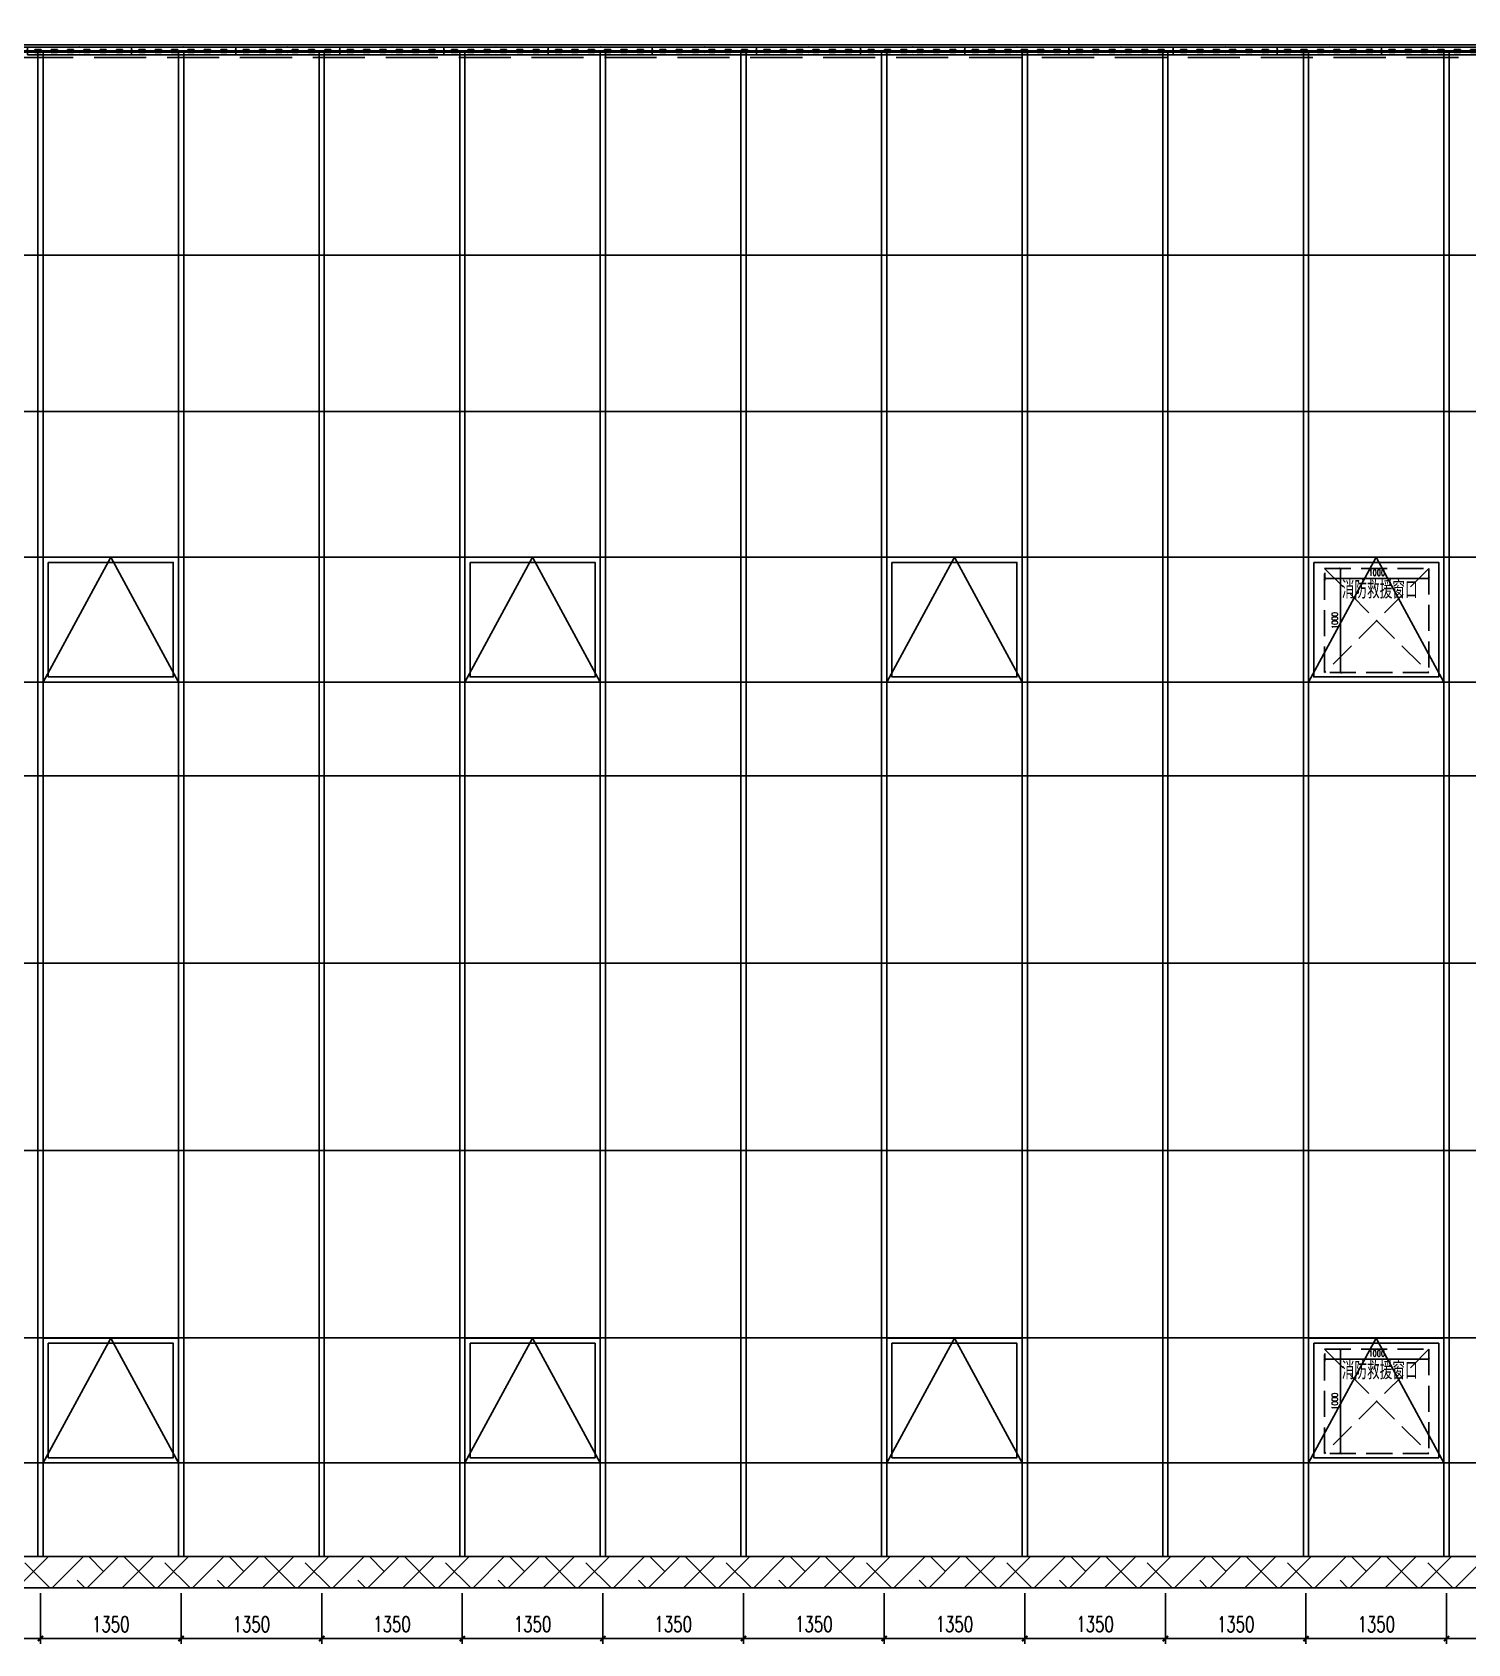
# Model space of a CAD drawing. Extents: x -2377130 to 293730, y -2 to 754590.
# Drawn here: x -2112336 to -2098554, y 516400 to 531880 of the extents above; entities that cross this region are included whole.
import ezdxf
from ezdxf.enums import TextEntityAlignment as Align

# ---------------------------------------------------------------- set-up
doc = ezdxf.new("R2010")
doc.units = 0
doc.header["$LTSCALE"] = 1000
doc.header["$MEASUREMENT"] = 0
for name, pattern in [('__DASH', [0.35, 0.25, -0.1]), ('DASH', [0.35, 0.25, -0.1]), ('DOTE', [2.42, 2, -0.2, 0.02, -0.2])]:
    doc.linetypes.add(name, pattern=pattern)
doc.layers.get('Defpoints').update_dxf_attribs({"color": 210})
for name, color, linetype in [('A-AXIS-DOTE', 14, 'DOTE'), ('A-AXIS-DP', 126, 'Continuous'), ('A-HATCH-2', 251, 'Continuous'), ('A-LIN-V', 9, 'Continuous'), ('A-SFCE', 30, 'Continuous'), ('A-WINDOW', 140, 'Continuous'), ('AS-WALL', 40, 'Continuous'), ('DIM-照明', 3, 'Continuous'), ('EQUIP-照明', 3, 'Continuous'), ('PUB_DIM', 3, 'Continuous'), ('建-文字', 7, 'Continuous')]:
    doc.layers.add(name, color=color, linetype=linetype)
doc.layers.add('A-WALL-HATCH', color=8, linetype='Continuous', lineweight=13)
doc.styles.add('_TCH_DIM_T3', font='SIMPLEX', dxfattribs={"width": 0.705882, "bigfont": 'GBCBIG'})
doc.styles.add('_TEL_DIM', font='SIMPLEX', dxfattribs={"width": 0.8, "height": 3.5, "bigfont": 'HZTXT'})
doc.styles.add('A-STANDARD', font='SIMPLEX', dxfattribs={"bigfont": 'GBCBIG'})
doc.dimstyles.new('_TCH_ARCH&&20', dxfattribs={"dimtxt": 59.5, "dimasz": 20, "dimexe": 20, "dimexo": 20, "dimgap": 25.25, "dimtad": 1, "dimdec": 0, "dimzin": 0, "dimdsep": 46, "dimtxsty": '_TCH_DIM_T3', "dimblk": 'ARCHTICK', "dimcen": 0.09, "dimclrt": 7, "dimazin": 2, "dimtfac": 1, "dimtdec": 0, "dimtix": 1, "dimtmove": 2, "dimatfit": 3, "dimfxl": 0, "dimtolj": 1, "dimtzin": 0, "dimarcsym": 0})
doc.dimstyles.new('_TCH_ARCH&&50', dxfattribs={"dimtxt": 148.75, "dimasz": 50, "dimexe": 50, "dimexo": 50, "dimgap": 63.125, "dimtad": 1, "dimdec": 0, "dimzin": 0, "dimdsep": 46, "dimtxsty": '_TCH_DIM_T3', "dimblk": 'ARCHTICK', "dimcen": 0.09, "dimclrt": 7, "dimazin": 2, "dimtfac": 1, "dimtdec": 0, "dimtix": 1, "dimtmove": 2, "dimatfit": 3, "dimfxl": 0, "dimtolj": 1, "dimtzin": 0, "dimarcsym": 0})

# ---------------------------------------------------------------- blocks, each defined once
blk = doc.blocks.new('34543')
at = {"layer": 'A-WINDOW', "color": 8}
for p, q in [((-2029402, 531687), (-2029402, 517237)), ((-2029352, 531687), (-2029352, 517237))]:
    blk.add_line(p, q, dxfattribs=at)
blk = doc.blocks.new('w42343')
at = {"layer": 'A-WINDOW', "color": 8}
blk.add_lwpolyline([(-2124382, 518137), (-2123732, 519337), (-2123082, 518137)], dxfattribs=at)
for points in [[(-2124382, 519337), (-2123082, 519337), (-2123082, 518137), (-2124382, 518137)], [(-2124332, 519287), (-2123132, 519287), (-2123132, 518187), (-2124332, 518187)]]:
    blk.add_lwpolyline(points, close=True, dxfattribs=at)
blk = doc.blocks.new('_ArchTick')
at = {"color": 0, "linetype": 'ByBlock', "const_width": 0.4}
blk.add_lwpolyline([(-0.5, -0.5), (0.5, 0.5)], dxfattribs=at)
blk = doc.blocks.new('*D596')
at = {"layer": 'Defpoints', "color": 0}
for p in [(74222, -10680), (75222, -10680), (75222, -10754)]:
    blk.add_point(p, dxfattribs=at)
at = {"layer": 'PUB_DIM', "color": 0, "lineweight": -2}
for p, q in [((74222, -10700), (74222, -10774)), ((74222, -10754), (75222, -10754)), ((75222, -10700), (75222, -10774))]:
    blk.add_line(p, q, dxfattribs=at)
at = {"layer": 'PUB_DIM', "color": 0, "lineweight": -2, "xscale": 20, "yscale": 20, "zscale": 20, "rotation": 180}
blk.add_blockref('_ArchTick', (74222, -10754), dxfattribs=at)
at = {"layer": 'PUB_DIM', "color": 0, "lineweight": -2, "xscale": 20, "yscale": 20, "zscale": 20}
blk.add_blockref('_ArchTick', (75222, -10754), dxfattribs=at)
at = {"layer": 'PUB_DIM', "color": 7, "insert": (74722, -10699), "char_height": 59.5, "attachment_point": 5, "style": '_TCH_DIM_T3'}
blk.add_mtext('\\A1;1000', dxfattribs=at)
blk = doc.blocks.new('*D597')
at = {"layer": 'Defpoints', "color": 0}
for p in [(74323, -10659), (74374, -10659), (74323, -11659)]:
    blk.add_point(p, dxfattribs=at)
at = {"layer": 'PUB_DIM', "color": 0, "lineweight": -2}
for p, q in [((74343, -10659), (74394, -10659)), ((74374, -11659), (74374, -10659)), ((74343, -11659), (74394, -11659))]:
    blk.add_line(p, q, dxfattribs=at)
at = {"layer": 'PUB_DIM', "color": 0, "lineweight": -2, "xscale": 20, "yscale": 20, "zscale": 20}
for p, rotation in [((74374, -10659), 90), ((74374, -11659), 270)]:
    blk.add_blockref('_ArchTick', p, dxfattribs=dict(at, rotation=rotation))
at = {"layer": 'PUB_DIM', "color": 7, "insert": (74319, -11159), "char_height": 59.5, "attachment_point": 5, "rotation": 90, "style": '_TCH_DIM_T3'}
blk.add_mtext('\\A1;1000', dxfattribs=at)
blk = doc.blocks.new('*D524')
at = {"layer": 'A-AXIS-DP', "color": 0, "lineweight": -2}
for p, q in [((-2101457, 516887), (-2101457, 516400)), ((-2100107, 516887), (-2100107, 516400)), ((-2101457, 516450), (-2100107, 516450))]:
    blk.add_line(p, q, dxfattribs=at)
at = {"layer": 'Defpoints', "color": 0}
for p in [(-2101457, 516937), (-2100107, 516937), (-2100107, 516450)]:
    blk.add_point(p, dxfattribs=at)
at = {"layer": 'A-AXIS-DP', "color": 0, "lineweight": -2, "xscale": 50, "yscale": 50, "zscale": 50, "rotation": 180}
blk.add_blockref('_ArchTick', (-2101457, 516450), dxfattribs=at)
at = {"layer": 'A-AXIS-DP', "color": 0, "lineweight": -2, "xscale": 50, "yscale": 50, "zscale": 50}
blk.add_blockref('_ArchTick', (-2100107, 516450), dxfattribs=at)
at = {"layer": 'A-AXIS-DP', "color": 7, "insert": (-2100782, 516587), "char_height": 148.8, "attachment_point": 5, "style": '_TCH_DIM_T3'}
blk.add_mtext('\\A1;1350', dxfattribs=at)
blk = doc.blocks.new('*D523')
at = {"layer": 'A-AXIS-DP', "color": 0, "lineweight": -2}
for p, q in [((-2100107, 516887), (-2100107, 516400)), ((-2098757, 516887), (-2098757, 516400)), ((-2100107, 516450), (-2098757, 516450))]:
    blk.add_line(p, q, dxfattribs=at)
at = {"layer": 'Defpoints', "color": 0}
for p in [(-2100107, 516937), (-2098757, 516937), (-2098757, 516450)]:
    blk.add_point(p, dxfattribs=at)
at = {"layer": 'A-AXIS-DP', "color": 0, "lineweight": -2, "xscale": 50, "yscale": 50, "zscale": 50, "rotation": 180}
blk.add_blockref('_ArchTick', (-2100107, 516450), dxfattribs=at)
at = {"layer": 'A-AXIS-DP', "color": 0, "lineweight": -2, "xscale": 50, "yscale": 50, "zscale": 50}
blk.add_blockref('_ArchTick', (-2098757, 516450), dxfattribs=at)
at = {"layer": 'A-AXIS-DP', "color": 7, "insert": (-2099432, 516587), "char_height": 148.8, "attachment_point": 5, "style": '_TCH_DIM_T3'}
blk.add_mtext('\\A1;1350', dxfattribs=at)
blk = doc.blocks.new('*D522')
at = {"layer": 'A-AXIS-DP', "color": 0, "lineweight": -2}
for p, q in [((-2098757, 516887), (-2098757, 516400)), ((-2097407, 516887), (-2097407, 516400)), ((-2098757, 516450), (-2097407, 516450))]:
    blk.add_line(p, q, dxfattribs=at)
at = {"layer": 'Defpoints', "color": 0}
for p in [(-2098757, 516937), (-2097407, 516937), (-2097407, 516450)]:
    blk.add_point(p, dxfattribs=at)
at = {"layer": 'A-AXIS-DP', "color": 0, "lineweight": -2, "xscale": 50, "yscale": 50, "zscale": 50, "rotation": 180}
blk.add_blockref('_ArchTick', (-2098757, 516450), dxfattribs=at)
at = {"layer": 'A-AXIS-DP', "color": 0, "lineweight": -2, "xscale": 50, "yscale": 50, "zscale": 50}
blk.add_blockref('_ArchTick', (-2097407, 516450), dxfattribs=at)
at = {"layer": 'A-AXIS-DP', "color": 7, "insert": (-2098082, 516587), "char_height": 148.8, "attachment_point": 5, "style": '_TCH_DIM_T3'}
blk.add_mtext('\\A1;1350', dxfattribs=at)
blk = doc.blocks.new('*D515')
at = {"layer": 'A-AXIS-DP', "color": 0, "lineweight": -2}
for p, q in [((-2109557, 516887), (-2109557, 516400)), ((-2108207, 516887), (-2108207, 516400)), ((-2109557, 516450), (-2108207, 516450))]:
    blk.add_line(p, q, dxfattribs=at)
at = {"layer": 'Defpoints', "color": 0}
for p in [(-2109557, 516937), (-2108207, 516937), (-2108207, 516450)]:
    blk.add_point(p, dxfattribs=at)
at = {"layer": 'A-AXIS-DP', "color": 0, "lineweight": -2, "xscale": 50, "yscale": 50, "zscale": 50, "rotation": 180}
blk.add_blockref('_ArchTick', (-2109557, 516450), dxfattribs=at)
at = {"layer": 'A-AXIS-DP', "color": 0, "lineweight": -2, "xscale": 50, "yscale": 50, "zscale": 50}
blk.add_blockref('_ArchTick', (-2108207, 516450), dxfattribs=at)
at = {"layer": 'A-AXIS-DP', "color": 7, "insert": (-2108882, 516588), "char_height": 148.8, "attachment_point": 5, "style": '_TCH_DIM_T3'}
blk.add_mtext('\\A1;1350', dxfattribs=at)
blk = doc.blocks.new('*D514')
at = {"layer": 'A-AXIS-DP', "color": 0, "lineweight": -2}
for p, q in [((-2108207, 516887), (-2108207, 516400)), ((-2106857, 516887), (-2106857, 516400)), ((-2108207, 516450), (-2106857, 516450))]:
    blk.add_line(p, q, dxfattribs=at)
at = {"layer": 'Defpoints', "color": 0}
for p in [(-2108207, 516937), (-2106857, 516937), (-2106857, 516450)]:
    blk.add_point(p, dxfattribs=at)
at = {"layer": 'A-AXIS-DP', "color": 0, "lineweight": -2, "xscale": 50, "yscale": 50, "zscale": 50, "rotation": 180}
blk.add_blockref('_ArchTick', (-2108207, 516450), dxfattribs=at)
at = {"layer": 'A-AXIS-DP', "color": 0, "lineweight": -2, "xscale": 50, "yscale": 50, "zscale": 50}
blk.add_blockref('_ArchTick', (-2106857, 516450), dxfattribs=at)
at = {"layer": 'A-AXIS-DP', "color": 7, "insert": (-2107532, 516588), "char_height": 148.8, "attachment_point": 5, "style": '_TCH_DIM_T3'}
blk.add_mtext('\\A1;1350', dxfattribs=at)
blk = doc.blocks.new('*D513')
at = {"layer": 'A-AXIS-DP', "color": 0, "lineweight": -2}
for p, q in [((-2106857, 516887), (-2106857, 516400)), ((-2105507, 516887), (-2105507, 516400)), ((-2106857, 516450), (-2105507, 516450))]:
    blk.add_line(p, q, dxfattribs=at)
at = {"layer": 'Defpoints', "color": 0}
for p in [(-2106857, 516937), (-2105507, 516937), (-2105507, 516450)]:
    blk.add_point(p, dxfattribs=at)
at = {"layer": 'A-AXIS-DP', "color": 0, "lineweight": -2, "xscale": 50, "yscale": 50, "zscale": 50, "rotation": 180}
blk.add_blockref('_ArchTick', (-2106857, 516450), dxfattribs=at)
at = {"layer": 'A-AXIS-DP', "color": 0, "lineweight": -2, "xscale": 50, "yscale": 50, "zscale": 50}
blk.add_blockref('_ArchTick', (-2105507, 516450), dxfattribs=at)
at = {"layer": 'A-AXIS-DP', "color": 7, "insert": (-2106182, 516588), "char_height": 148.8, "attachment_point": 5, "style": '_TCH_DIM_T3'}
blk.add_mtext('\\A1;1350', dxfattribs=at)
blk = doc.blocks.new('*D512')
at = {"layer": 'A-AXIS-DP', "color": 0, "lineweight": -2}
for p, q in [((-2105507, 516887), (-2105507, 516400)), ((-2104157, 516887), (-2104157, 516400)), ((-2105507, 516450), (-2104157, 516450))]:
    blk.add_line(p, q, dxfattribs=at)
at = {"layer": 'Defpoints', "color": 0}
for p in [(-2105507, 516937), (-2104157, 516937), (-2104157, 516450)]:
    blk.add_point(p, dxfattribs=at)
at = {"layer": 'A-AXIS-DP', "color": 0, "lineweight": -2, "xscale": 50, "yscale": 50, "zscale": 50, "rotation": 180}
blk.add_blockref('_ArchTick', (-2105507, 516450), dxfattribs=at)
at = {"layer": 'A-AXIS-DP', "color": 0, "lineweight": -2, "xscale": 50, "yscale": 50, "zscale": 50}
blk.add_blockref('_ArchTick', (-2104157, 516450), dxfattribs=at)
at = {"layer": 'A-AXIS-DP', "color": 7, "insert": (-2104832, 516588), "char_height": 148.8, "attachment_point": 5, "style": '_TCH_DIM_T3'}
blk.add_mtext('\\A1;1350', dxfattribs=at)
blk = doc.blocks.new('*D511')
at = {"layer": 'A-AXIS-DP', "color": 0, "lineweight": -2}
for p, q in [((-2104157, 516887), (-2104157, 516400)), ((-2102807, 516887), (-2102807, 516400)), ((-2104157, 516450), (-2102807, 516450))]:
    blk.add_line(p, q, dxfattribs=at)
at = {"layer": 'Defpoints', "color": 0}
for p in [(-2104157, 516937), (-2102807, 516937), (-2102807, 516450)]:
    blk.add_point(p, dxfattribs=at)
at = {"layer": 'A-AXIS-DP', "color": 0, "lineweight": -2, "xscale": 50, "yscale": 50, "zscale": 50, "rotation": 180}
blk.add_blockref('_ArchTick', (-2104157, 516450), dxfattribs=at)
at = {"layer": 'A-AXIS-DP', "color": 0, "lineweight": -2, "xscale": 50, "yscale": 50, "zscale": 50}
blk.add_blockref('_ArchTick', (-2102807, 516450), dxfattribs=at)
at = {"layer": 'A-AXIS-DP', "color": 7, "insert": (-2103482, 516588), "char_height": 148.8, "attachment_point": 5, "style": '_TCH_DIM_T3'}
blk.add_mtext('\\A1;1350', dxfattribs=at)
blk = doc.blocks.new('*D510')
at = {"layer": 'A-AXIS-DP', "color": 0, "lineweight": -2}
for p, q in [((-2102807, 516887), (-2102807, 516400)), ((-2101457, 516887), (-2101457, 516400)), ((-2102807, 516450), (-2101457, 516450))]:
    blk.add_line(p, q, dxfattribs=at)
at = {"layer": 'Defpoints', "color": 0}
for p in [(-2102807, 516937), (-2101457, 516937), (-2101457, 516450)]:
    blk.add_point(p, dxfattribs=at)
at = {"layer": 'A-AXIS-DP', "color": 0, "lineweight": -2, "xscale": 50, "yscale": 50, "zscale": 50, "rotation": 180}
blk.add_blockref('_ArchTick', (-2102807, 516450), dxfattribs=at)
at = {"layer": 'A-AXIS-DP', "color": 0, "lineweight": -2, "xscale": 50, "yscale": 50, "zscale": 50}
blk.add_blockref('_ArchTick', (-2101457, 516450), dxfattribs=at)
at = {"layer": 'A-AXIS-DP', "color": 7, "insert": (-2102132, 516588), "char_height": 148.8, "attachment_point": 5, "style": '_TCH_DIM_T3'}
blk.add_mtext('\\A1;1350', dxfattribs=at)
blk = doc.blocks.new('*D506')
at = {"layer": 'A-AXIS-DP', "color": 0, "lineweight": -2}
for p, q in [((-2113607, 516887), (-2113607, 516400)), ((-2112257, 516887), (-2112257, 516400)), ((-2113607, 516450), (-2112257, 516450))]:
    blk.add_line(p, q, dxfattribs=at)
at = {"layer": 'Defpoints', "color": 0}
for p in [(-2113607, 516937), (-2112257, 516937), (-2112257, 516450)]:
    blk.add_point(p, dxfattribs=at)
at = {"layer": 'A-AXIS-DP', "color": 0, "lineweight": -2, "xscale": 50, "yscale": 50, "zscale": 50, "rotation": 180}
blk.add_blockref('_ArchTick', (-2113607, 516450), dxfattribs=at)
at = {"layer": 'A-AXIS-DP', "color": 0, "lineweight": -2, "xscale": 50, "yscale": 50, "zscale": 50}
blk.add_blockref('_ArchTick', (-2112257, 516450), dxfattribs=at)
at = {"layer": 'A-AXIS-DP', "color": 7, "insert": (-2112932, 516587), "char_height": 148.8, "attachment_point": 5, "style": '_TCH_DIM_T3'}
blk.add_mtext('\\A1;1350', dxfattribs=at)
blk = doc.blocks.new('*D505')
at = {"layer": 'A-AXIS-DP', "color": 0, "lineweight": -2}
for p, q in [((-2112257, 516887), (-2112257, 516400)), ((-2110907, 516887), (-2110907, 516400)), ((-2112257, 516450), (-2110907, 516450))]:
    blk.add_line(p, q, dxfattribs=at)
at = {"layer": 'Defpoints', "color": 0}
for p in [(-2112257, 516937), (-2110907, 516937), (-2110907, 516450)]:
    blk.add_point(p, dxfattribs=at)
at = {"layer": 'A-AXIS-DP', "color": 0, "lineweight": -2, "xscale": 50, "yscale": 50, "zscale": 50, "rotation": 180}
blk.add_blockref('_ArchTick', (-2112257, 516450), dxfattribs=at)
at = {"layer": 'A-AXIS-DP', "color": 0, "lineweight": -2, "xscale": 50, "yscale": 50, "zscale": 50}
blk.add_blockref('_ArchTick', (-2110907, 516450), dxfattribs=at)
at = {"layer": 'A-AXIS-DP', "color": 7, "insert": (-2111582, 516587), "char_height": 148.8, "attachment_point": 5, "style": '_TCH_DIM_T3'}
blk.add_mtext('\\A1;1350', dxfattribs=at)
blk = doc.blocks.new('*D504')
at = {"layer": 'A-AXIS-DP', "color": 0, "lineweight": -2}
for p, q in [((-2110907, 516887), (-2110907, 516400)), ((-2109557, 516887), (-2109557, 516400)), ((-2110907, 516450), (-2109557, 516450))]:
    blk.add_line(p, q, dxfattribs=at)
at = {"layer": 'Defpoints', "color": 0}
for p in [(-2110907, 516937), (-2109557, 516937), (-2109557, 516450)]:
    blk.add_point(p, dxfattribs=at)
at = {"layer": 'A-AXIS-DP', "color": 0, "lineweight": -2, "xscale": 50, "yscale": 50, "zscale": 50, "rotation": 180}
blk.add_blockref('_ArchTick', (-2110907, 516450), dxfattribs=at)
at = {"layer": 'A-AXIS-DP', "color": 0, "lineweight": -2, "xscale": 50, "yscale": 50, "zscale": 50}
blk.add_blockref('_ArchTick', (-2109557, 516450), dxfattribs=at)
at = {"layer": 'A-AXIS-DP', "color": 7, "insert": (-2110232, 516587), "char_height": 148.8, "attachment_point": 5, "style": '_TCH_DIM_T3'}
blk.add_mtext('\\A1;1350', dxfattribs=at)
blk = doc.blocks.new('12ZA')
at = {"color": 3}
for p, q in [((11454727, 202786), (11455727, 202786)), ((11454727, 202712), (11454727, 202786)), ((11454727, 202712), (11454727, 202737)), ((11455727, 202712), (11454727, 202712)), ((11454812, 202763), (11454871, 202763)), ((11454812, 202734), (11454812, 202763)), ((11454871, 202734), (11454812, 202734)), ((11454871, 202763), (11454871, 202734)), ((11454969, 202763), (11455028, 202763)), ((11454969, 202734), (11454969, 202763)), ((11455028, 202734), (11454969, 202734)), ((11455028, 202763), (11455028, 202734)), ((11455126, 202763), (11455185, 202763)), ((11455126, 202734), (11455126, 202763)), ((11455185, 202734), (11455126, 202734)), ((11455185, 202763), (11455185, 202734)), ((11455283, 202763), (11455342, 202763)), ((11455283, 202734), (11455283, 202763)), ((11455342, 202734), (11455283, 202734)), ((11455342, 202763), (11455342, 202734)), ((11455439, 202763), (11455499, 202763)), ((11455439, 202734), (11455439, 202763)), ((11455499, 202734), (11455439, 202734)), ((11455499, 202763), (11455499, 202734)), ((11455596, 202763), (11455656, 202763)), ((11455596, 202734), (11455596, 202763)), ((11455656, 202734), (11455596, 202734)), ((11455656, 202763), (11455656, 202734)), ((11455727, 202712), (11455727, 202786)), ((11455727, 202737), (11455727, 202712))]:
    blk.add_line(p, q, dxfattribs=at)
for p in [(11454727, 202749), (11454727, 202749), (11454727, 202749), (11455227, 202786), (11455227, 202786), (11455227, 202786), (11455227, 202712), (11455227, 202712), (11455227, 202712), (11455727, 202749), (11455727, 202749), (11455727, 202749), (11455727, 202749), (11455727, 202749)]:
    blk.add_point(p, dxfattribs=at)
at = {"color": 3, "style": '_TEL_DIM', "flags": 1}
for tag in ['REMARK', 'A']:
    blk.add_attdef(tag, text='', height=0.01, dxfattribs=at).set_placement((11455227, 202712), align=Align.MIDDLE_CENTER)
blk = doc.blocks.new('$equip_U$00000141(SEELE-PC)')
at = {"color": 8}
for p in [(-1, 0), (0, 0.074), (0, -0.074), (1, -0.024)]:
    blk.add_point(p, dxfattribs=at)
at = {"color": 8, "xscale": 0.002, "yscale": 0.002, "zscale": 0.002}
blk.add_blockref('12ZA', (-22910.454, -405.497), dxfattribs=at)
at = {"color": 7, "style": '_TEL_DIM', "flags": 1}
for tag in ['A', 'REMARK']:
    blk.add_attdef(tag, text='', height=0.00002, dxfattribs=at).set_placement((0, 0), align=Align.MIDDLE_CENTER)
blk = doc.blocks.new('$equip_U$00000080(LAPTOP-0UNQ9FSO)')
at = {"color": 4}
blk.add_blockref('$equip_U$00000141(SEELE-PC)', (1, 0.074), dxfattribs=at)
at = {"color": 7, "style": '_TEL_DIM', "flags": 1}
for tag in ['A', 'REMARK']:
    blk.add_attdef(tag, text='', height=0.00002, dxfattribs=at).set_placement((0, 0), align=Align.MIDDLE_CENTER)
blk = doc.blocks.new('紧急救援窗口')
at = {"layer": 'A-LIN-V', "color": 8, "linetype": 'DASH'}
blk.add_lwpolyline([(74221.8, -10659.1), (75221.8, -10659.1), (75221.8, -11659.1), (74221.8, -11659.1)], close=True, dxfattribs=at)
for points in [[(74221.8, -10659.1), (75221.8, -11659.1)], [(75221.8, -10659.1), (74221.8, -11659.1)]]:
    blk.add_lwpolyline(points, dxfattribs=at)
at = {"layer": '建-文字', "color": 8, "style": 'A-STANDARD'}
blk.add_text('消防救援窗口', height=168.79, dxfattribs=at).set_placement((74385.5, -10947.8))
at = {"layer": 'PUB_DIM', "color": 8}
for p1, p2, distance, picture, middle in [((74221.8, -10680.5), (75221.8, -10680.5), -73.3, '*D596', (74721.8, -10698.8)), ((74323, -11659.1), (74323, -10659.1), -51.4, '*D597', (74319.4, -11159.1))]:
    dim = blk.add_aligned_dim(p1=p1, p2=p2, distance=distance, dimstyle='_TCH_ARCH&&20', dxfattribs=at)
    dim.commit()
    dim.dimension.update_dxf_attribs({"geometry": picture, "text_midpoint": middle})

msp = doc.modelspace()

# ---------------------------------------------------------------- hatches: boundary and pattern name
at = {"layer": 'A-HATCH-2'}
h = msp.add_hatch(dxfattribs=at)
h.set_pattern_fill('ANSI38', color=8, scale=150)
h.set_pattern_definition([(45, (0, 0), (-168.379802, 168.379802), []), (135, (0, 0), (-505.139407, 168.379802), [595.3125, -357.1875])])
h.paths.add_polyline_path([(-2125756.9, 517237.5), (-2093356.9, 517237.5), (-2093356.9, 516937.5), (-2125756.9, 516937.5)])

# ---------------------------------------------------------------- linework, layer by layer
at = {"layer": 'A-AXIS-DOTE', "color": 8, "linetype": '__DASH', "ltscale": 2}
for p, q in [((-2028641.9, 531637.5), (-2131130, 531637.5)), ((-2028641.9, 529737.5), (-2131130, 529737.5)), ((-2028641.9, 524737.5), (-2131130, 524737.5)), ((-2028641.9, 517237.5), (-2131130, 517237.5))]:
    msp.add_line(p, q, dxfattribs=at)
at = {"layer": 'A-HATCH-2', "color": 8}
for p, q in [((-2125756.9, 529737.5), (-2093356.9, 529737.5)), ((-2125756.9, 528237.5), (-2093356.9, 528237.5)), ((-2125756.9, 526837.5), (-2093356.9, 526837.5)), ((-2125756.9, 525637.5), (-2093356.9, 525637.5)), ((-2125756.9, 524737.5), (-2093356.9, 524737.5)), ((-2125756.9, 522937.5), (-2093356.9, 522937.5)), ((-2125756.9, 521137.5), (-2093356.9, 521137.5)), ((-2125756.9, 519337.5), (-2093356.9, 519337.5)), ((-2125756.9, 518137.5), (-2093356.9, 518137.5)), ((-2125756.9, 517237.5), (-2093356.9, 517237.5))]:
    msp.add_line(p, q, dxfattribs=at)
at = {"layer": 'A-LIN-V', "color": 8}
for p, q in [((-2126456.9, 531737.5), (-2035056.9, 531737.5)), ((-2126456.9, 531687.5), (-2035056.9, 531687.5)), ((-2125756.9, 517237.5), (-2093356.9, 517237.5))]:
    msp.add_line(p, q, dxfattribs=at)
at = {"layer": 'AS-WALL', "color": 8}
msp.add_line((-2130660, 516937.5), (-2027960, 516937.5), dxfattribs=at)
at = {"layer": 'DIM-照明', "color": 6}
for points in [[(-2118382.9, 531702.7), (-2118382.9, 531760), (-2095460, 531760), (-2095460, 531880)], [(-2117382.9, 531702.7), (-2095382.9, 531702.7)]]:
    msp.add_lwpolyline(points, dxfattribs=at)

# ---------------------------------------------------------------- block references
at = {"layer": 'A-LIN-V', "color": 8}
for p in [(-82880, 0), (-81530, 0), (-80180, 0), (-78830, 0), (-77480, 0), (-76130, 0), (-74780, 0), (-73430, 0), (-72080, 0), (-70730, 0), (-69380, 0)]:
    msp.add_blockref('34543', p, dxfattribs=at)
at = {"layer": 'A-SFCE', "color": 8}
for p in [(-2174149.5, 537387.8), (-2174149.5, 529887.8)]:
    msp.add_blockref('紧急救援窗口', p, dxfattribs=at)
at = {"layer": 'A-WALL-HATCH', "color": 8}
for p in [(12150, 7500), (16200, 7500), (20250, 7500), (24300, 7500), (12150, 0), (16200, 0), (20250, 0), (24300, 0)]:
    msp.add_blockref('w42343', p, dxfattribs=at)
at = {"layer": 'EQUIP-照明', "color": 8, "xscale": 500, "yscale": 500, "zscale": 500, "rotation": 180}
for p in [(-2111382.9, 531737.5), (-2110382.9, 531737.5), (-2109382.9, 531737.5), (-2108382.9, 531737.5), (-2107382.9, 531737.5), (-2106382.9, 531737.5), (-2105382.9, 531737.5), (-2104382.9, 531737.5), (-2103382.9, 531737.5), (-2102382.9, 531737.5), (-2101382.9, 531737.5), (-2100382.9, 531737.5), (-2099382.9, 531737.5), (-2098382.9, 531737.5)]:
    msp.add_blockref('$equip_U$00000080(LAPTOP-0UNQ9FSO)', p, dxfattribs=at)

# ---------------------------------------------------------------- dimensions: what is measured, and where the dimension line sits
at = {"layer": 'A-AXIS-DP', "color": 8}
for p1, p2, picture, middle in [((-2113606.9, 516937.5), (-2112256.9, 516937.5), '*D506', (-2112931.9, 516587.5)), ((-2112256.9, 516937.5), (-2110906.9, 516937.5), '*D505', (-2111581.9, 516587.5)), ((-2110906.9, 516937.5), (-2109556.9, 516937.5), '*D504', (-2110231.9, 516587.5)), ((-2109556.9, 516937.5), (-2108206.9, 516937.5), '*D515', (-2108881.9, 516587.5)), ((-2108206.9, 516937.5), (-2106856.9, 516937.5), '*D514', (-2107531.9, 516587.5)), ((-2106856.9, 516937.5), (-2105506.9, 516937.5), '*D513', (-2106181.9, 516587.5)), ((-2105506.9, 516937.5), (-2104156.9, 516937.5), '*D512', (-2104831.9, 516587.5)), ((-2104156.9, 516937.5), (-2102806.9, 516937.5), '*D511', (-2103481.9, 516587.5)), ((-2102806.9, 516937.5), (-2101456.9, 516937.5), '*D510', (-2102131.9, 516587.5)), ((-2101456.9, 516937.5), (-2100106.9, 516937.5), '*D524', (-2100781.9, 516587.5)), ((-2100106.9, 516937.5), (-2098756.9, 516937.5), '*D523', (-2099431.9, 516587.5)), ((-2098756.9, 516937.5), (-2097406.9, 516937.5), '*D522', (-2098081.9, 516587.5))]:
    dim = msp.add_aligned_dim(p1=p1, p2=p2, distance=-487.5, dimstyle='_TCH_ARCH&&50', dxfattribs=at)
    dim.commit()
    dim.dimension.update_dxf_attribs({"geometry": picture, "text_midpoint": middle})

doc.saveas('drawing.dxf')
